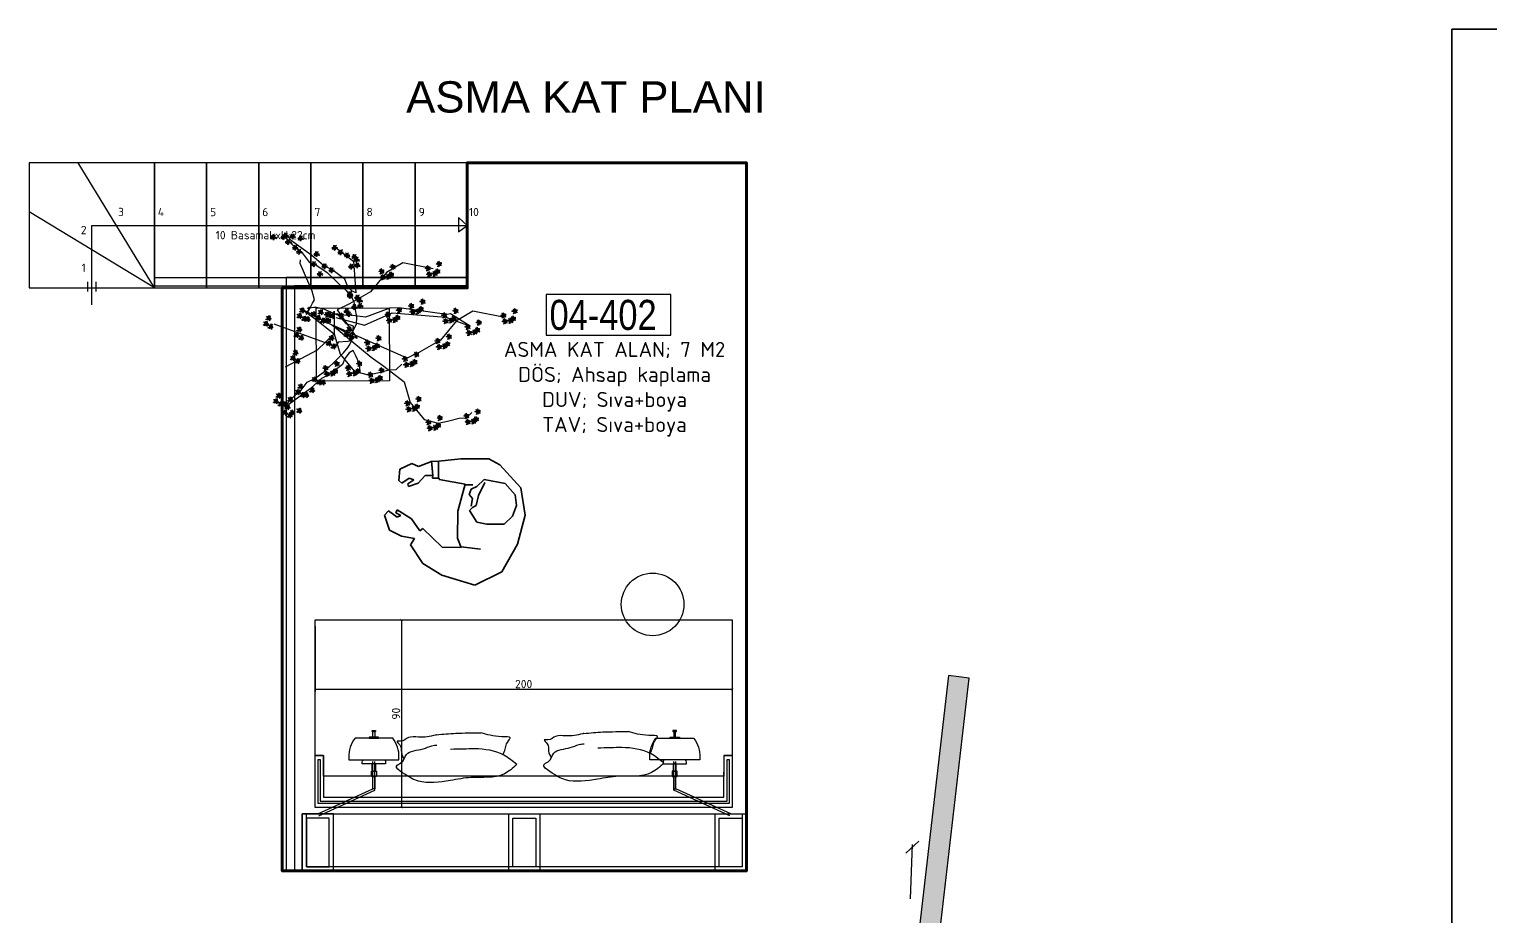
# Model space of a CAD drawing. Header units: inches. Extents: x -10121 to 9010, y 58067 to 62726.
# Drawn here: x 914 to 1613, y 62301 to 62726 of the extents above; entities that cross this region are included whole.
import ezdxf

# ---------------------------------------------------------------- set-up
doc = ezdxf.new("R2010")
doc.units = ezdxf.units.IN
for name, color, linetype, lineweight in [('A-DUVAR 0.50', 40, 'Continuous', 50), ('A-YAZI 0.15', 190, 'Continuous', 15), ('Auto-Aydinlatma', 50, 'Continuous', 13), ('Auto-Merdiven', 163, 'Continuous', 9), ('Auto-Metal', 71, 'Continuous', 18), ('Auto-Olcu', 33, 'Continuous', 15), ('Auto-Silik_Cizgiler', 47, 'Continuous', 9), ('Auto-SilikCizgiler', 251, 'Continuous', 9), ('Auto-Tefris', 32, 'Continuous', 9), ('Auto-Yazi', 7, 'Continuous', 20), ('BACAHATCH', 8, 'Continuous', 13), ('yazi mekan 020', 9, 'Continuous', 20)]:
    doc.layers.add(name, color=color, linetype=linetype, lineweight=lineweight)
doc.layers.add('S2000-025 Antet', color=7, linetype='Continuous')
doc.layers.add('tefriş - ince', color=9, linetype='Continuous')
doc.styles.add('1-20', font='isocpeur.ttf', dxfattribs={"height": 4})
doc.styles.get("Standard").update_dxf_attribs({"font": 'arial.ttf'})
doc.styles.add('swis721cnbt10', font='isocpeur.ttf', dxfattribs={"height": 10})
doc.styles.add('swis721cnbt20', font='swissck.ttf', dxfattribs={"height": 20})
doc.dimstyles.new('ölçü 1_20', dxfattribs={"dimtxt": 4, "dimasz": 1, "dimexe": 1, "dimexo": 3, "dimtad": 1, "dimdec": 0, "dimtxsty": '1-20', "dimblk": 'ARCHTICK', "dimcen": 1.5, "dimclrd": 256, "dimclre": 256, "dimclrt": 256, "dimadec": 0, "dimazin": 0, "dimtfac": 1, "dimtdec": 0, "dimtmove": 0, "dimatfit": 3, "dimldrblk": 'ARCHTICK', "dimfxl": 1, "dimlwd": -1, "dimlwe": -1, "dimarcsym": 0})

# ---------------------------------------------------------------- blocks, each defined once
blk = doc.blocks.new('_OBLIQUE')
at = {"color": 0, "linetype": 'ByBlock'}
blk.add_line((-0.5, -0.5), (0.5, 0.5), dxfattribs=at)
blk = doc.blocks.new('39')
at = {"layer": 'Auto-SilikCizgiler'}
for p, q in [((-11.7, 0), (-9.1, 0.2)), ((-11.3, 10), (-11.1, 7)), ((-9.8, 7.1), (-11.3, 10)), ((-11.1, 7), (-10.2, 5.2)), ((-10.2, 5.2), (-8.5, 4.4)), ((-5, 4.8), (-9.8, 7.1)), ((-9.1, 0.2), (-5.5, 0)), ((-8.5, 4.4), (-6.7, 3.8)), ((-6.7, 3.8), (-5.6, 2.1)), ((0, 0), (-6.7, -1.9)), ((-6.4, 9.9), (-5.1, 8.9)), ((-4, 9.5), (-6.4, 9.9)), ((-5.6, 2.1), (-4.3, 0.3)), ((-5.5, 0), (0, 0)), ((0, 0), (-5.4, -0.8)), ((-5.1, 8.9), (-3.6, 6.7)), ((-2.8, 0.7), (-5, 4.8)), ((-4.3, 0.3), (0, 0)), ((-2.5, 7.9), (-4, 9.5)), ((-3.6, 6.7), (-3, 4)), ((-3, 4), (0, 0)), ((0, 0), (-2.8, 0.7)), ((-2.7, -1.4), (0, 0)), ((-1.9, 4), (-2.5, 7.9)), ((0, 0), (-1.9, 4)), ((-0.7, 13.4), (-1.5, 9.9)), ((-1.5, 9.9), (-0.5, 5.2)), ((0.5, 15.3), (-0.7, 13.4)), ((0, 0), (-0.7, -1.6)), ((-0.5, 5.2), (0.2, 1.8)), ((-0.4, -2.9), (0, 0)), ((6.7, 1.9), (0, 0)), ((0, 0), (3.8, 1.9)), ((0, 0), (1.7, 1.9)), ((0.2, 1.8), (0, 0)), ((0, 0), (5.7, 0.4)), ((5.9, -0.5), (0, 0)), ((0, 0), (1, -3.3)), ((0.3, 10.5), (0.5, 12.5)), ((0.8, 8.9), (0.3, 10.5)), ((0.5, 12.5), (0.5, 15.3)), ((1.7, 5.7), (0.8, 8.9)), ((1.7, 1.9), (1.7, 5.7)), ((3.8, 1.9), (5.7, 4.8)), ((5.7, 4.8), (7.6, 6.7)), ((5.7, 0.4), (9.6, 1.7)), ((9.3, 0.2), (5.9, -0.5)), ((9.5, 3.8), (6.7, 1.9)), ((7.6, 6.7), (10.5, 6.7)), ((13.1, 0.2), (9.3, 0.2)), ((10.5, 6.7), (9.5, 5.7)), ((9.5, 5.7), (9.5, 3.8)), ((9.6, 1.7), (13.7, 2.2)), ((15.2, 1.7), (13.1, 0.2)), ((13.7, 2.2), (15.2, 1.7)), ((-12.4, -5.7), (-13.3, -8.1)), ((-13.3, -8.1), (-12.5, -7.8)), ((-12.5, -7.8), (-10.7, -6.9)), ((-10.5, -3.8), (-12.4, -5.7)), ((-9.6, -1.2), (-11.7, 0)), ((-10.7, -6.9), (-7.4, -5.6)), ((-9.5, -2.9), (-10.5, -3.8)), ((-5.4, -0.8), (-9.6, -1.2)), ((-6.7, -1.9), (-9.5, -2.9)), ((-7.4, -5.6), (-6, -4.4)), ((-6.6, -13), (-6.5, -10.2)), ((-6, -11.7), (-6.6, -13)), ((-6.5, -10.2), (-5.3, -8)), ((-6, -4.4), (-2.7, -1.4)), ((-5.3, -4.5), (-6, -6.3)), ((-6, -6.3), (-4.8, -5.9)), ((-4.8, -10.2), (-6, -11.7)), ((-2.1, -2.7), (-5.3, -4.5)), ((-5.3, -8), (-2.6, -6.3)), ((-4.8, -5.9), (-2.4, -5.3)), ((-1.9, -8), (-4.8, -10.2)), ((-2.6, -6.3), (-0.9, -5.1)), ((-2.4, -5.3), (-1.4, -4.2)), ((-0.7, -1.6), (-2.1, -2.7)), ((0.5, -5.5), (-1.9, -8)), ((-1.4, -4.2), (-0.4, -2.9)), ((-0.9, -5.1), (0.5, -3)), ((0.3, -0.7), (2.9, -2.9)), ((0.5, -3), (0.3, -0.7)), ((1, -3.3), (0.5, -5.5)), ((1.9, -5.7), (1, -3.8)), ((2.9, -8.6), (1.9, -5.7)), ((2.9, -2.9), (4.8, -5.7)), ((3.8, -11.4), (2.9, -8.6)), ((5.7, -13.3), (3.8, -11.4)), ((4.8, -5.7), (5.7, -9.5)), ((5.7, -9.5), (5.7, -13.3))]:
    blk.add_line(p, q, dxfattribs=at)
blk = doc.blocks.new('KJKJK')
at = {"layer": 'Auto-Silik_Cizgiler', "elevation": -25.28}
for points in [[(45042.69, -37852.14), (45047.85, -37872.77), (45058.57, -37880.15), (45075.2, -37884.49), (45088.82, -37894.02), (45096.02, -37899.8), (45097.25, -37955.65), (45105.88, -37922.38), (45107.68, -37912.04), (45111.68, -37894.76), (45122.76, -37885.22), (45129.27, -37871.47), (45127.41, -37861.76), (45123.5, -37856.46), (45118.13, -37850.22), (45115.96, -37845.86), (45110.96, -37843.88)], [(45091.54, -37955.83), (45087.85, -37935.85), (45072.29, -37922.22), (45059.45, -37887.73), (45057.82, -37870.07), (45055.94, -37885.84), (45057.33, -37887.9), (45067.03, -37919.38), (45070.01, -37925.2), (45082.63, -37937.53), (45085.96, -37947.89), (45089.48, -37954.87), (45089.76, -37965.9), (45090.99, -37970.77), (45091.79, -37972.51), (45094.29, -37976.32)], [(45033.01, -37909.57), (45038.16, -37930.2), (45048.89, -37937.59), (45065.51, -37941.92), (45079.13, -37951.45), (45086.33, -37957.23), (45098.34, -37936.56), (45096.2, -37979.82), (45097.99, -37969.47), (45101.99, -37952.19), (45113.08, -37942.65), (45119.58, -37928.9), (45117.72, -37919.2), (45113.81, -37913.89), (45108.44, -37907.66), (45106.28, -37903.3), (45101.27, -37901.32)], [(45047.87, -37977.48), (45051.43, -37961.33), (45070.46, -37950.72), (45070.29, -37953.8), (45068.17, -37958.26), (45065.13, -37961.5), (45063.78, -37967.72), (45063.01, -37972.1), (45062.86, -37978.62), (45059.86, -37988.73), (45056.61, -38006.44), (45054.57, -38009.45), (45056.77, -38009.32), (45057.66, -38007.1), (45058.09, -38005.63), (45058.88, -38004.51), (45060.43, -37999), (45060.64, -37996.64), (45064.76, -37988.45), (45064.78, -37982.67), (45066.18, -37974.28), (45070.12, -37962.85), (45071.84, -37957.33), (45073.96, -37952.7), (45074.75, -37951.75), (45076, -37949.69), (45077.46, -37948.52), (45079.91, -37946.94), (45085.29, -37943.21), (45089.76, -37941.33), (45095.53, -37941.38), (45097.77, -37942.15), (45101.9, -37940.4), (45102.8, -37941.43), (45106.02, -37947.3), (45109.6, -37947.64), (45113.43, -37992.15)], [(45092.59, -37975.74), (45095.29, -37975.1), (45096.98, -37975.31), (45098.28, -37975.17), (45093.95, -37974.77), (45089.26, -37974.49), (45086.86, -37974.3), (45082.07, -37978.1), (45068.23, -37993.7), (45066.03, -37994.57)]]:
    blk.add_lwpolyline(points, dxfattribs=at)
at = {"layer": 'Auto-Silik_Cizgiler'}
blk.add_lwpolyline([(45118.78, -37924.73), (45113.4, -37927.68), (45109.45, -37932.32), (45107, -37935.57), (45109.5, -37937.38), (45114.3, -37938.52), (45118.73, -37938.2), (45124.42, -37941.06), (45128.31, -37943.21), (45133.47, -37947.19), (45143.22, -37951.21), (45159.04, -37959.82), (45162.66, -37960.12), (45161.18, -37961.75), (45158.9, -37961.05), (45157.48, -37960.46), (45156.11, -37960.36), (45150.85, -37958.11), (45148.88, -37956.79), (45139.93, -37954.85), (45135.42, -37951.23), (45128.01, -37947.04), (45116.65, -37942.93), (45111.27, -37940.8), (45106.33, -37939.53), (45105.1, -37939.55), (45102.72, -37939.23), (45100.89, -37939.63), (45098.12, -37940.54), (45091.83, -37942.38), (45092.48, -37947.54), (45090.44, -37952.46), (45088.69, -37955.88), (45089.84, -37957.85), (45088.11, -37958.74), (45101.99, -37952.19), (45117.11, -37957.98), (45136.97, -37973.05)], dxfattribs=at)
at = {"layer": 'Auto-Silik_Cizgiler', "xscale": 0.1296, "yscale": 0.1296, "zscale": 0.1296}
for p, rotation in [((45108.9, -37840.52, -25.28), 356.7422745732944), ((45114.04, -37839.33, -25.28), 356.7422745732944), ((45116.18, -37840.52, -25.28), 356.7422745732944), ((45035.77, -37846.73), 356.7422745732944), ((45040.91, -37845.53), 356.7422745732944), ((45041.73, -37852.46), 356.7422745732944), ((45043.05, -37846.73), 356.7422745732944), ((45045.04, -37849.89), 356.7422745732944), ((45114.85, -37846.25, -25.28), 356.7422745732944), ((45118.16, -37843.68, -25.28), 356.7422745732944), ((45123.78, -37862.27, -25.28), 356.7422745732944), ((45128.92, -37861.07, -25.28), 356.7422745732944), ((45131.06, -37862.27, -25.28), 356.7422745732944), ((45053.26, -37865.72, -25.28), 356.7422745732944), ((45058.4, -37864.53, -25.28), 356.7422745732944), ((45059.21, -37871.45, -25.28), 356.7422745732944), ((45060.54, -37865.72, -25.28), 356.7422745732944), ((45062.53, -37868.88, -25.28), 356.7422745732944), ((45129.73, -37868, -25.28), 356.7422745732944), ((45133.05, -37865.43, -25.28), 356.7422745732944), ((45057.91, -37882.35, -25.28), 356.7422745732944), ((45070.64, -37880.14, -25.28), 356.7422745732944), ((45075.78, -37878.94, -25.28), 356.7422745732944), ((45077.92, -37880.14, -25.28), 356.7422745732944), ((45118.2, -37880.87, -25.28), 356.7422745732944), ((45123.34, -37879.67, -25.28), 356.7422745732944), ((45125.48, -37880.87, -25.28), 356.7422745732944), ((45052.76, -37883.55, -25.28), 356.7422745732944), ((45058.72, -37889.27, -25.28), 356.7422745732944), ((45060.05, -37883.55, -25.28), 356.7422745732944), ((45062.03, -37886.71, -25.28), 356.7422745732944), ((45076.59, -37885.87, -25.28), 356.7422745732944), ((45079.9, -37883.3, -25.28), 356.7422745732944), ((45124.15, -37886.6, -25.28), 356.7422745732944), ((45127.47, -37884.03, -25.28), 356.7422745732944), ((45091.23, -37895.27, -25.28), 356.7422745732944), ((45096.37, -37894.07, -25.28), 356.7422745732944), ((45097.19, -37900.99, -25.28), 356.7422745732944), ((45098.51, -37895.27, -25.28), 356.7422745732944), ((45100.5, -37898.42, -25.28), 356.7422745732944), ((45028.44, -37907.37, -25.28), 356.7422745732944), ((45033.58, -37906.17, -25.28), 356.7422745732944), ((45035.72, -37907.37, -25.28), 356.7422745732944), ((45037.71, -37910.52, -25.28), 356.7422745732944), ((45056.58, -37906.7, -25.28), 356.7422745732944), ((45061.72, -37905.51, -25.28), 356.7422745732944), ((45062.53, -37912.43, -25.28), 356.7422745732944), ((45063.86, -37906.7, -25.28), 356.7422745732944), ((45065.85, -37909.86, -25.28), 356.7422745732944), ((45111.2, -37912.2, -25.28), 356.7422745732944), ((45116.34, -37911, -25.28), 356.7422745732944), ((45118.48, -37912.2, -25.28), 356.7422745732944), ((45034.39, -37913.09, -25.28), 356.7422745732944), ((45068.74, -37918.76, -25.28), 356.7422745732944), ((45073.88, -37917.56, -25.28), 356.7422745732944), ((45076.02, -37918.76, -25.28), 356.7422745732944), ((45078.01, -37921.92, -25.28), 356.7422745732944), ((45097.21, -37922.17, -25.28), 356.7422745732944), ((45117.15, -37917.92, -25.28), 356.7422745732944), ((45120.47, -37915.35, -25.28), 356.7422745732944), ((45074.69, -37924.49, -25.28), 356.7422745732944), ((45092.07, -37923.37, -25.28), 356.7422745732944), ((45098.02, -37929.1, -25.28), 356.7422745732944), ((45099.35, -37923.37, -25.28), 356.7422745732944), ((45101.34, -37926.53, -25.28), 356.7422745732944), ((45113.45, -37927.93, -25.28), 356.7422745732944), ((45118.59, -37926.73, -25.28), 356.7422745732944), ((45120.73, -37927.93, -25.28), 356.7422745732944), ((45122.72, -37931.09, -25.28), 356.7422745732944), ((45043.77, -37935.23), 356.7422745732944), ((45048.91, -37934.03), 356.7422745732944), ((45049.73, -37940.96), 356.7422745732944), ((45051.05, -37935.23), 356.7422745732944), ((45053.04, -37938.39), 356.7422745732944), ((45099.56, -37940.66, -25.28), 317.8832189276011), ((45119.4, -37933.65, -25.28), 356.7422745732944), ((45120.07, -37941.86, -25.28), 356.7422745732944), ((45125.21, -37940.66, -25.28), 356.7422745732944), ((45127.35, -37941.86, -25.28), 356.7422745732944), ((45072.87, -37948.17, -25.28), 86.66096350184166), ((45074.07, -37946.04, -25.28), 86.66096350184166), ((45077.23, -37944.05, -25.28), 86.66096350184166), ((45079.79, -37947.37, -25.28), 86.66096350184166), ((45084.49, -37950.78, -25.28), 86.66096350184166), ((45085.69, -37948.64, -25.28), 86.66096350184166), ((45088.96, -37953, -25.28), 57.80661504840518), ((45094.93, -37944.29, -25.28), 317.8832189276011), ((45099.13, -37944.37, -25.28), 317.8832189276011), ((45105.55, -37952.67, -25.28), 317.8832189276011), ((45109.75, -37952.75, -25.28), 317.8832189276011), ((45110.18, -37949.04, -25.28), 317.8832189276011), ((45126.02, -37947.59, -25.28), 356.7422745732944), ((45129.34, -37945.02, -25.28), 356.7422745732944), ((45135.64, -37945.18), 317.8832189276011), ((45136.12, -37951.16), 317.8832189276011), ((45136.56, -37947.45), 317.8832189276011), ((45143.58, -37949.57), 317.8832189276011), ((45148.33, -37951.86), 317.8832189276011), ((45160.1, -37951.7), 317.8832189276011), ((45048.49, -37961.78, -25.28), 86.66096350184166), ((45049.69, -37959.65, -25.28), 86.66096350184166), ((45052.85, -37957.66, -25.28), 86.66096350184166), ((45055.42, -37960.98, -25.28), 86.66096350184166), ((45072.88, -37953.72, -25.28), 86.66096350184166), ((45074.06, -37953.32, -25.28), 86.66096350184166), ((45091.61, -37958.62, -25.28), 317.8832189276011), ((45091.59, -37960.5, -25.28), 96.66567069409844), ((45092.41, -37962.17, -25.28), 356.7422745732944), ((45095.73, -37959.61, -25.28), 356.7422745732944), ((45096.36, -37960.92, -25.28), 317.8832189276011), ((45097.28, -37963.19, -25.28), 317.8832189276011), ((45144.62, -37957.77), 317.8832189276011), ((45148.81, -37957.85), 317.8832189276011), ((45149.25, -37954.14), 317.8832189276011), ((45155.62, -37960.52, 25.28), 317.8832189276011), ((45160.37, -37962.81, 25.28), 317.8832189276011), ((45161.14, -37959.89), 317.8832189276011), ((45163.21, -37955.25, -25.28), 356.7422745732944), ((45165.34, -37959.97), 317.8832189276011), ((45165.77, -37956.27), 317.8832189276011), ((45049.68, -37966.93, -25.28), 86.66096350184166), ((45049.67, -37971.62, -25.28), 86.66096350184166), ((45063.41, -37972.13, -25.28), 86.66096350184166), ((45092.65, -37966.82, -25.28), 317.8832189276011), ((45095.95, -37970.71, -25.28), 317.8832189276011), ((45096.85, -37966.9, -25.28), 317.8832189276011), ((45100.7, -37973, -25.28), 317.8832189276011), ((45114.19, -37971.5, -25.28), 317.8832189276011), ((45125.09, -37970.74), 317.8832189276011), ((45129.28, -37970.82), 317.8832189276011), ((45129.72, -37967.11), 317.8832189276011), ((45156.66, -37968.72, 25.28), 317.8832189276011), ((45160.86, -37968.8, 25.28), 317.8832189276011), ((45161.29, -37965.09, 25.28), 317.8832189276011), ((45048.53, -37976.67, -25.28), 86.66096350184166), ((45062.95, -37977.57, -25.28), 86.66096350184166), ((45069.13, -37978.3, -25.28), 86.66096350184166), ((45096.99, -37978.9, -25.28), 317.8832189276011), ((45101.18, -37978.98, -25.28), 317.8832189276011), ((45101.62, -37975.27, -25.28), 317.8832189276011), ((45109.56, -37975.12, -25.28), 317.8832189276011), ((45113.75, -37975.2, -25.28), 317.8832189276011), ((45057.78, -37986.12, -25.28), 86.66096350184166), ((45064.8, -37984.88, -25.28), 86.66096350184166), ((45052.58, -38000.54), 86.66096350184166), ((45059.95, -38001.16, -25.28), 86.66096350184166), ((45061.31, -37997.56, -25.28), 86.66096350184166), ((45111.47, -37997.38, -25.28), 317.8832189276011), ((45115.67, -37997.46, -25.28), 317.8832189276011), ((45116.1, -37993.75, -25.28), 317.8832189276011), ((45053.73, -38006.21, -25.28), 86.66096350184166), ((45055.21, -38010.75, -25.28), 86.66096350184166), ((45056.79, -38011.54, -25.28), 86.66096350184166), ((45058.5, -38007.28, -25.28), 86.66096350184166), ((45059.79, -38017.56), 86.66096350184166)]:
    blk.add_blockref('39', p, dxfattribs=dict(at, rotation=rotation))
blk = doc.blocks.new('_ARCHTICK')
at = {"color": 0, "linetype": 'ByBlock', "const_width": 0.15}
blk.add_lwpolyline([(-0.5, -0.5), (0.5, 0.5)], dxfattribs=at)
blk = doc.blocks.new('*D538')
at = {"layer": 'Auto-Olcu', "ltscale": 5, "transparency": 16777216}
for p, q in [((1050.55, 62439.68), (1050.55, 62408.27)), ((1250.55, 62439.68), (1250.55, 62408.27)), ((1250.55, 62409.27), (1050.55, 62409.27))]:
    blk.add_line(p, q, dxfattribs=at)
at = {"layer": 'DEFPOINTS', "color": 0, "ltscale": 5, "transparency": 16777216}
for p in [(1050.55, 62442.68), (1250.55, 62442.68), (1050.55, 62409.27)]:
    blk.add_point(p, dxfattribs=at)
at = {"layer": 'Auto-Olcu', "ltscale": 5, "transparency": 16777216, "rotation": 180}
blk.add_blockref('_ARCHTICK', (1050.55, 62409.27), dxfattribs=at)
at = {"layer": 'Auto-Olcu', "ltscale": 5, "transparency": 16777216}
blk.add_blockref('_ARCHTICK', (1250.55, 62409.27), dxfattribs=at)
at = {"layer": 'Auto-Olcu', "ltscale": 5, "transparency": 16777216, "insert": (1150.55, 62411.9), "char_height": 4, "attachment_point": 5, "style": '1-20'}
blk.add_mtext('200', dxfattribs=at)
blk = doc.blocks.new('*D531')
at = {"layer": 'Auto-Olcu', "ltscale": 5, "transparency": 16777216}
for p, q in [((1092.01, 62442.68), (1092.01, 62352.68)), ((1092.32, 62442.68), (1093.01, 62442.68)), ((1116.7, 62352.68), (1091.01, 62352.68))]:
    blk.add_line(p, q, dxfattribs=at)
at = {"layer": 'DEFPOINTS', "color": 0, "ltscale": 5, "transparency": 16777216}
for p in [(1089.32, 62442.68), (1092.01, 62352.68), (1119.7, 62352.68)]:
    blk.add_point(p, dxfattribs=at)
at = {"layer": 'Auto-Olcu', "ltscale": 5, "transparency": 16777216}
for p, rotation in [((1092.01, 62442.68), 90), ((1092.01, 62352.68), 270)]:
    blk.add_blockref('_ARCHTICK', p, dxfattribs=dict(at, rotation=rotation))
at = {"layer": 'Auto-Olcu', "ltscale": 5, "transparency": 16777216, "insert": (1089.38, 62397.68), "char_height": 4, "attachment_point": 5, "rotation": 90, "style": '1-20'}
blk.add_mtext('90', dxfattribs=at)
blk = doc.blocks.new('KŞKLŞ')
at = {"layer": 'tefriş - ince'}
for p, q in [((25415.28, -39871.56), (25402.32, -39875.06)), ((25421.12, -39872.84), (25415.28, -39871.56)), ((25433.87, -39880.77), (25421.12, -39872.84)), ((25391.54, -39886.35), (25389.06, -39879.81)), ((25392.5, -39879.01), (25389.25, -39880.04)), ((25394.67, -39887), (25392.49, -39879.22)), ((25402.32, -39875.06), (25392.5, -39879.01)), ((25380.31, -39883.62), (25375.56, -39887.72)), ((25383.87, -39884.09), (25380.31, -39883.62)), ((25389.25, -39880.04), (25383.87, -39884.09)), ((25388.08, -39887.37), (25391.54, -39886.35)), ((25391.54, -39886.35), (25391.87, -39887.65)), ((25391.87, -39887.65), (25394.9, -39886.81)), ((25394.9, -39886.81), (25395.06, -39887.46)), ((25395.06, -39887.46), (25407.64, -39886.26)), ((25407.64, -39886.26), (25407.72, -39899.61)), ((25407.84, -39886.49), (25411.3, -39885.47)), ((25413.39, -39885.83), (25411.13, -39887.79)), ((25415.82, -39881.56), (25413.39, -39885.83)), ((25416.57, -39882.89), (25415.22, -39889.78)), ((25426.04, -39880.83), (25415.82, -39881.56)), ((25432.11, -39884.66), (25426.04, -39880.83)), ((25434.08, -39889.47), (25432.11, -39884.66)), ((25439.34, -39892.82), (25433.87, -39880.77)), ((25375.56, -39887.72), (25376.65, -39893.1)), ((25376.65, -39893.1), (25378.29, -39893.85)), ((25378.29, -39893.85), (25381.06, -39890.67)), ((25381.06, -39890.67), (25383.38, -39890.84)), ((25383.38, -39890.84), (25381.07, -39893.42)), ((25381.07, -39893.42), (25381.84, -39894.54)), ((25381.84, -39894.54), (25385.84, -39891.87)), ((25385.84, -39891.87), (25388.08, -39887.37)), ((25411.13, -39887.79), (25410.93, -39890.53)), ((25410.93, -39890.53), (25412.94, -39891.94)), ((25412.94, -39891.94), (25413.31, -39895.57)), ((25415.22, -39889.78), (25415.49, -39894.67)), ((25433.68, -39894.95), (25434.08, -39889.47)), ((25439.56, -39907.24), (25439.34, -39892.82)), ((25407.72, -39899.61), (25411.04, -39912.15)), ((25414.12, -39896.06), (25413.14, -39897.89)), ((25413.14, -39897.89), (25417.9, -39902.27)), ((25415.49, -39894.67), (25414.12, -39896.06)), ((25422.79, -39901.99), (25430.8, -39899.61)), ((25430.8, -39899.61), (25433.68, -39894.95)), ((25379.66, -39906.88), (25379.34, -39908.34)), ((25387.33, -39909.14), (25379.66, -39906.88)), ((25417.9, -39902.27), (25422.79, -39901.99)), ((25435.93, -39922.02), (25439.56, -39907.24)), ((25375.73, -39908.5), (25374.49, -39910.95)), ((25374.49, -39910.95), (25378.69, -39917.19)), ((25380.47, -39910.33), (25375.73, -39908.5)), ((25379.34, -39908.34), (25382.05, -39908.96)), ((25382.05, -39908.96), (25380.47, -39910.33)), ((25392.72, -39913.56), (25387.33, -39909.14)), ((25393.88, -39912.16), (25392.72, -39913.56)), ((25405.08, -39918.28), (25393.88, -39912.16)), ((25411.04, -39912.15), (25413.93, -39915.96)), ((25413.95, -39915.75), (25423.16, -39914.31)), ((25378.69, -39917.19), (25384.95, -39918.5)), ((25384.95, -39918.5), (25391.35, -39917.91)), ((25391.35, -39917.91), (25390.26, -39921.22)), ((25390.26, -39921.22), (25398.41, -39928.38)), ((25413.93, -39915.96), (25405.08, -39918.28)), ((25398.41, -39928.38), (25408.58, -39931.25)), ((25425.07, -39931.61), (25435.93, -39922.02)), ((25408.58, -39931.25), (25425.07, -39931.61))]:
    blk.add_line(p, q, dxfattribs=at)

msp = doc.modelspace()

# ---------------------------------------------------------------- hatches: boundary and pattern name
at = {"layer": 'BACAHATCH'}
h = msp.add_hatch(color=256, dxfattribs=at)
h.paths.add_polyline_path([(1342.74, 62316.93), (1352.77, 62316.62), (1364.15, 62414.79), (1354.21, 62415.94)])
h.paths.add_polyline_path([(1352.77, 62316.62), (1342.74, 62316.93), (1339.35, 62287.65), (1349.38, 62287.32)])
h.paths.add_polyline_path([(1349.38, 62287.32), (1339.35, 62287.65), (1331.77, 62222.24), (1537.84, 62215.56), (1537.85, 62215.79), (1598.74, 62213.58), (1659.63, 62211.61), (1659.63, 62221.62), (1342.96, 62231.88)])

# ---------------------------------------------------------------- linework, layer by layer
at = {"layer": 'A-DUVAR 0.50'}
msp.add_lwpolyline([(1123.53, 62601.84), (1123.53, 62661.84), (1257.33, 62661.84), (1257.33, 62322.27), (1034.84, 62322.27), (1034.84, 62601.84), (1123.53, 62601.84), (1123.53, 62661.84)], dxfattribs=at)
at = {"layer": 'Auto-Aydinlatma', "elevation": -0.43}
for points in [[(1077.92, 62389.59), (1079.6, 62389.59), (1079.6, 62389.22), (1077.92, 62389.22)], [(1079.19, 62386.37), (1078.33, 62386.37), (1078.33, 62389.22), (1079.19, 62389.22)], [(1223.81, 62389.59), (1222.13, 62389.59), (1222.13, 62389.22), (1223.81, 62389.22)], [(1222.54, 62386.37), (1223.4, 62386.37), (1223.4, 62389.22), (1222.54, 62389.22)], [(1076.49, 62385.94), (1081.03, 62385.94), (1081.03, 62386.39), (1076.49, 62386.39)], [(1225.24, 62385.94), (1220.7, 62385.94), (1220.7, 62386.39), (1225.24, 62386.39)], [(1079.51, 62370.16), (1078.01, 62370.16), (1078.01, 62373.86), (1079.51, 62373.86)], [(1222.22, 62370.16), (1223.73, 62370.16), (1223.73, 62373.86), (1222.22, 62373.86)], [(1079.95, 62367.58), (1077.57, 62367.58), (1077.57, 62370.16), (1079.95, 62370.16)], [(1078.3, 62367.57), (1079.26, 62367.57), (1079.26, 62361.61), (1078.3, 62361.61)], [(1221.78, 62367.58), (1224.16, 62367.58), (1224.16, 62370.16), (1221.78, 62370.16)], [(1223.43, 62367.57), (1222.47, 62367.57), (1222.47, 62361.61), (1223.43, 62361.61)]]:
    msp.add_lwpolyline(points, close=True, dxfattribs=at)
for points in [[(1066.76, 62375.63), (1090.76, 62375.63), (1090.76, 62376.73, 0.181474), (1087.76, 62385.93), (1069.76, 62385.93, 0.181474), (1066.76, 62376.73)], [(1234.97, 62375.63), (1210.97, 62375.63), (1210.97, 62376.73, -0.181474), (1213.97, 62385.93), (1231.98, 62385.93, -0.181474), (1234.97, 62376.73)]]:
    msp.add_lwpolyline(points, format="xyb", close=True, dxfattribs=at)
for points in [[(1051.9, 62349.59), (1078.3, 62361.61), (1078.3, 62374.73)], [(1052.3, 62348.72), (1079.26, 62361), (1079.26, 62374.73)], [(1249.43, 62348.72), (1222.47, 62361), (1222.47, 62374.73)], [(1249.83, 62349.59), (1223.43, 62361.61), (1223.43, 62374.73)]]:
    msp.add_lwpolyline(points, dxfattribs=at)
for points in [[(1083.95, 62375.63, -0.173969), (1084.36, 62374.49), (1084.36, 62373.65), (1073.16, 62373.65), (1073.16, 62374.49, -0.173969), (1073.57, 62375.63, -0.173969)], [(1217.78, 62375.63, 0.173969), (1217.37, 62374.49), (1217.37, 62373.65), (1228.57, 62373.65), (1228.57, 62374.49, 0.173969), (1228.16, 62375.63, 0.173969)]]:
    msp.add_lwpolyline(points, format="xyb", dxfattribs=at)
at = {"layer": 'Auto-Merdiven'}
for p, q in [((973.53, 62601.84), (937.02, 62661.84)), ((973.53, 62601.84), (913.53, 62638.35)), ((941.56, 62604.76), (941.56, 62600.12)), ((945.51, 62604.76), (945.51, 62600.12)), ((973.53, 62606.84), (1123.53, 62606.84)), ((973.53, 62602.84), (1123.53, 62602.84))]:
    msp.add_line(p, q, dxfattribs=at)
for points in [[(913.53, 62601.84), (973.53, 62601.84), (973.53, 62661.84), (913.53, 62661.84)], [(973.53, 62601.84), (998.53, 62601.84), (998.53, 62661.84), (973.53, 62661.84)], [(998.53, 62601.84), (1023.53, 62601.84), (1023.53, 62661.84), (998.53, 62661.84)], [(1023.53, 62601.84), (1048.53, 62601.84), (1048.53, 62661.84), (1023.53, 62661.84)], [(1048.53, 62601.84), (1073.53, 62601.84), (1073.53, 62661.84), (1048.53, 62661.84)], [(1073.53, 62601.84), (1098.53, 62601.84), (1098.53, 62661.84), (1073.53, 62661.84)], [(1098.53, 62601.84), (1123.53, 62601.84), (1123.53, 62661.84), (1098.53, 62661.84)]]:
    msp.add_lwpolyline(points, close=True, dxfattribs=at)
msp.add_lwpolyline([(943.53, 62593.78), (943.53, 62631.84), (1123.53, 62631.84), (1119.27, 62635.63), (1119.27, 62628.69), (1123.53, 62631.84)], dxfattribs=at)
at = {"layer": 'Auto-Metal'}
for points in [[(1123.53, 62606.84), (1036.64, 62606.84), (1036.64, 62322.27)], [(1123.53, 62602.84), (1040.64, 62602.84), (1040.64, 62322.27)]]:
    msp.add_lwpolyline(points, dxfattribs=at)
at = {"layer": 'Auto-Olcu', "ltscale": 5}
msp.add_line((1336.03, 62308.85), (1336.93, 62334.96), dxfattribs=at)
at = {"layer": 'Auto-Tefris', "ltscale": 2, "elevation": -0.43}
for points in [[(1250.55, 62442.68), (1250.55, 62377.68), (1246.55, 62377.68), (1246.55, 62367.68), (1054.55, 62367.68), (1054.55, 62377.68), (1050.55, 62377.68), (1050.55, 62442.68), (1250.55, 62442.68)], [(1246.55, 62377.68), (1250.55, 62377.68), (1250.55, 62352.68), (1050.55, 62352.68), (1050.55, 62377.68), (1054.55, 62377.68), (1054.55, 62357.68), (1246.55, 62357.68), (1246.55, 62369.68)], [(1248.05, 62375.68), (1249.05, 62375.68), (1249.05, 62354.68), (1052.05, 62354.68), (1052.05, 62375.68), (1053.05, 62375.68), (1053.05, 62355.68), (1248.05, 62355.68), (1248.05, 62375.68)]]:
    msp.add_lwpolyline(points, dxfattribs=at)
for points in [[(1257.33, 62322.27), (1044.4, 62322.27), (1044.4, 62349.59), (1257.33, 62349.59)], [(1044.4, 62322.27), (1059.4, 62322.27), (1059.4, 62349.59), (1044.4, 62349.59)], [(1255.33, 62324.27), (1046.4, 62324.27), (1046.4, 62349.59), (1255.33, 62349.59)], [(1046.4, 62324.27), (1057.4, 62324.27), (1057.4, 62347.59), (1046.4, 62347.59)], [(1158.37, 62322.27), (1143.37, 62322.27), (1143.37, 62349.59), (1158.37, 62349.59)], [(1156.37, 62324.27), (1145.37, 62324.27), (1145.37, 62347.59), (1156.37, 62347.59)], [(1257.33, 62322.27), (1242.33, 62322.27), (1242.33, 62349.59), (1257.33, 62349.59)], [(1255.33, 62324.27), (1244.33, 62324.27), (1244.33, 62347.59), (1255.33, 62347.59)]]:
    msp.add_lwpolyline(points, close=True, dxfattribs=at)
at = {"layer": 'Auto-Tefris', "ltscale": 2}
msp.add_circle((1212.34, 62450.08), 15, dxfattribs=at)
for points, knots in [([(1108.81, 62387.6, -0.43), (1108.64, 62387.55, -0.43), (1105.79, 62386.77, -0.43), (1101.57, 62386.01, -0.43), (1095.15, 62387.04, -0.43), (1092.86, 62384.1, -0.43), (1088.95, 62384.84, -0.43), (1092.25, 62382.12, -0.43), (1091.54, 62379.14, -0.43), (1092.58, 62376.99, -0.43), (1093.19, 62375.97, -0.43)], [49.128243, 49.128243, 49.128243, 49.128243, 49.699185, 58.372323, 63.242302, 67.378203, 69.004329, 71.208743, 74.891731, 78.316186, 78.316186, 78.316186, 78.316186]), ([(1140.63, 62377.98, -0.43), (1141.02, 62378.88, -0.43), (1141.88, 62380.69, -0.43), (1142.02, 62383.09, -0.43), (1143.88, 62385.45, -0.43), (1144.47, 62386.65, -0.43), (1136.89, 62386.38, -0.43), (1132.96, 62387.68, -0.43), (1130.19, 62388.48, -0.43)], [1.492091, 1.492091, 1.492091, 1.492091, 4.441551, 7.504219, 10.564863, 11.472428, 15.540776, 25.113013, 25.113013, 25.113013, 25.113013]), ([(1179.39, 62388.22, -0.43), (1179.22, 62388.17, -0.43), (1176.37, 62387.39, -0.43), (1172.15, 62386.63, -0.43), (1165.73, 62387.66, -0.43), (1163.44, 62384.72, -0.43), (1159.53, 62385.45, -0.43), (1162.83, 62382.74, -0.43), (1162.12, 62379.75, -0.43), (1163.16, 62377.61, -0.43), (1163.77, 62376.58, -0.43)], [49.128243, 49.128243, 49.128243, 49.128243, 49.699185, 58.372323, 63.242302, 67.378203, 69.004329, 71.208743, 74.891731, 78.316186, 78.316186, 78.316186, 78.316186]), ([(1211.21, 62378.6, -0.43), (1211.6, 62379.5, -0.43), (1212.46, 62381.31, -0.43), (1212.6, 62383.71, -0.43), (1214.46, 62386.06, -0.43), (1215.05, 62387.27, -0.43), (1207.47, 62386.99, -0.43), (1203.54, 62388.3, -0.43), (1200.76, 62389.1, -0.43)], [1.492091, 1.492091, 1.492091, 1.492091, 4.441551, 7.504219, 10.564863, 11.472428, 15.540776, 25.113013, 25.113013, 25.113013, 25.113013]), ([(1147.21, 62373.32, -0.43), (1145.33, 62371.61, -0.43), (1139.27, 62366.12, -0.43), (1126.32, 62367.9, -0.43), (1114.65, 62365.28, -0.43), (1101.34, 62363.67, -0.43), (1094.59, 62367.92, -0.43), (1088.01, 62372.45, -0.43), (1093, 62374.16, -0.43), (1093.96, 62380.12, -0.43), (1101.36, 62379.97, -0.43), (1105.9, 62382.27, -0.43), (1108.15, 62382.6, -0.43), (1108.98, 62382.66, -0.43)], [0, 0, 0, 0, 7.417235, 23.845875, 35.190456, 50.827395, 59.37334, 63.750373, 66.372122, 71.210933, 79.605811, 84.073032, 86.599329, 86.599329, 86.599329, 86.599329]), ([(1217.79, 62373.94, -0.43), (1215.91, 62372.23, -0.43), (1209.85, 62366.74, -0.43), (1196.9, 62368.52, -0.43), (1185.23, 62365.89, -0.43), (1171.92, 62364.29, -0.43), (1165.17, 62368.54, -0.43), (1158.58, 62373.06, -0.43), (1163.57, 62374.78, -0.43), (1164.54, 62380.73, -0.43), (1171.94, 62380.59, -0.43), (1176.48, 62382.88, -0.43), (1178.73, 62383.22, -0.43), (1179.56, 62383.27, -0.43)], [0, 0, 0, 0, 7.417235, 23.845875, 35.190456, 50.827395, 59.37334, 63.750373, 66.372122, 71.210933, 79.605811, 84.073032, 86.599329, 86.599329, 86.599329, 86.599329])]:
    msp.add_open_spline(points, degree=3, knots=knots, dxfattribs=at)
for points in [[(1108.81, 62387.6, -0.43), (1117.99, 62388.29, -0.43), (1130.19, 62388.48, -0.43)], [(1179.39, 62388.22, -0.43), (1188.57, 62388.91, -0.43), (1200.76, 62389.1, -0.43)], [(1147.21, 62373.32, -0.43), (1141.01, 62377.78, -0.43), (1127.02, 62380.81, -0.43), (1121.69, 62380.7, -0.43), (1115.46, 62380.58, -0.43)], [(1217.79, 62373.94, -0.43), (1211.59, 62378.4, -0.43), (1197.6, 62381.42, -0.43), (1192.26, 62381.32, -0.43), (1186.03, 62381.2, -0.43)]]:
    msp.add_spline(points, degree=3, dxfattribs=at)
at = {"layer": 'Auto-Yazi'}
msp.add_lwpolyline([(1051.12, 62592.15), (1086.12, 62592.28), (1086.24, 62557.28), (1051.24, 62557.16)], close=True, dxfattribs=at)
at = {"layer": 'BACAHATCH'}
msp.add_lwpolyline([(1342.96, 62231.88), (1364.15, 62414.79), (1354.21, 62415.94), (1331.77, 62222.24)], dxfattribs=at)
at = {"layer": 'S2000-025 Antet'}
msp.add_lwpolyline([(1595.48, 62725.91), (4365.48, 62725.91), (4365.48, 60685.91), (1595.48, 60685.91)], close=True, dxfattribs=at)
at = {"layer": 'yazi mekan 020'}
msp.add_lwpolyline([(1161.34, 62579.26), (1221.08, 62579.26), (1221.08, 62598.63), (1161.34, 62598.63)], close=True, dxfattribs=at)

# ---------------------------------------------------------------- block references
at = {"layer": 'Auto-Olcu', "ltscale": 5, "xscale": 6.000000000000009, "yscale": 6.000000000000009, "zscale": 6.000000000000009, "rotation": 178.0235884362595}
msp.add_blockref('_OBLIQUE', (1336.89, 62333.71), dxfattribs=at)
at = {"layer": 'Auto-Tefris', "rotation": 344.4047498155557}
msp.add_blockref('KŞKLŞ', (-12626.75, 107756.15), dxfattribs=at)
at = {"layer": 'Auto-Yazi', "xscale": 0.7, "yscale": 0.7, "zscale": 0.7, "rotation": 244.9464629045497}
msp.add_blockref('KJKJK', (38496.09, 79930.83, 17.7), dxfattribs=at)

# ---------------------------------------------------------------- texts
at = {"layer": 'A-YAZI 0.15', "insert": (1094.23, 62700.94), "char_height": 15, "width": 936.0291, "attachment_point": 1}
msp.add_mtext('ASMA KAT PLANI', dxfattribs=at)
at = {"layer": 'yazi mekan 020', "style": 'swis721cnbt20'}
msp.add_text('04-402', height=14.4, dxfattribs=at).set_placement((1162.95, 62581.71))
at = {"layer": 'yazi mekan 020', "char_height": 7.2, "attachment_point": 2, "style": 'swis721cnbt10'}
for s, insert in [('\\pi-165.6,l165.6;{\\H0.55555x;3} ', (957.55, 62640.24)), ('\\pi-165.6,l165.6;{\\H0.55555x;4} ', (976.7, 62640.24)), ('\\pi-165.6,l165.6;{\\H0.55555x;5} ', (1001.7, 62640.24)), ('\\pi-165.6,l165.6;{\\H0.55555x;6} ', (1026.7, 62640.24)), ('\\pi-165.6,l165.6;{\\H0.55555x;7} ', (1051.7, 62640.24)), ('\\pi-165.6,l165.6;{\\H0.55555x;8} ', (1076.7, 62640.24)), ('\\pi-165.6,l165.6;{\\H0.55555x;9} ', (1101.7, 62640.24)), ('\\pi-165.6,l165.6;{\\H0.55555x;10} ', (1126.7, 62640.24)), ('\\pi-165.6,l165.6;{\\H0.55555x;2} ', (939.65, 62631.57)), ('\\pi-165.6,l165.6;{\\H0.55555x;10 BasamakxH;22cm} ', (1026.84, 62629.15)), ('\\pi-165.6,l165.6;{\\H0.55555x;1} ', (939.65, 62613.5)), ('ASMA KAT ALAN; 7 M2\\P\\pi-165.6,l165.6;DÖS; Ahsap kaplama\\PDUV; Sıva+boya\\PTAV; Sıva+boya', (1194.13, 62575.95))]:
    msp.add_mtext(s, dxfattribs=dict(at, insert=insert))

# ---------------------------------------------------------------- dimensions: what is measured, and where the dimension line sits
at = {"layer": 'Auto-Olcu', "ltscale": 5}
for base, p1, p2, angle, picture, middle in [((1050.55, 62409.27, -0.43), (1250.55, 62442.68, -0.43), (1050.55, 62442.68, -0.43), 180, '*D538', (1150.55, 62411.9, -0.43)), ((1092.01, 62352.68, -0.43), (1089.32, 62442.68, -0.43), (1119.7, 62352.68, -0.43), 270, '*D531', (1089.38, 62397.68, -0.43))]:
    dim = msp.add_linear_dim(base=base, p1=p1, p2=p2, angle=angle, dimstyle='ölçü 1_20', dxfattribs=at)
    dim.commit()
    dim.dimension.update_dxf_attribs({"geometry": picture, "text_midpoint": middle})

doc.saveas('drawing.dxf')
